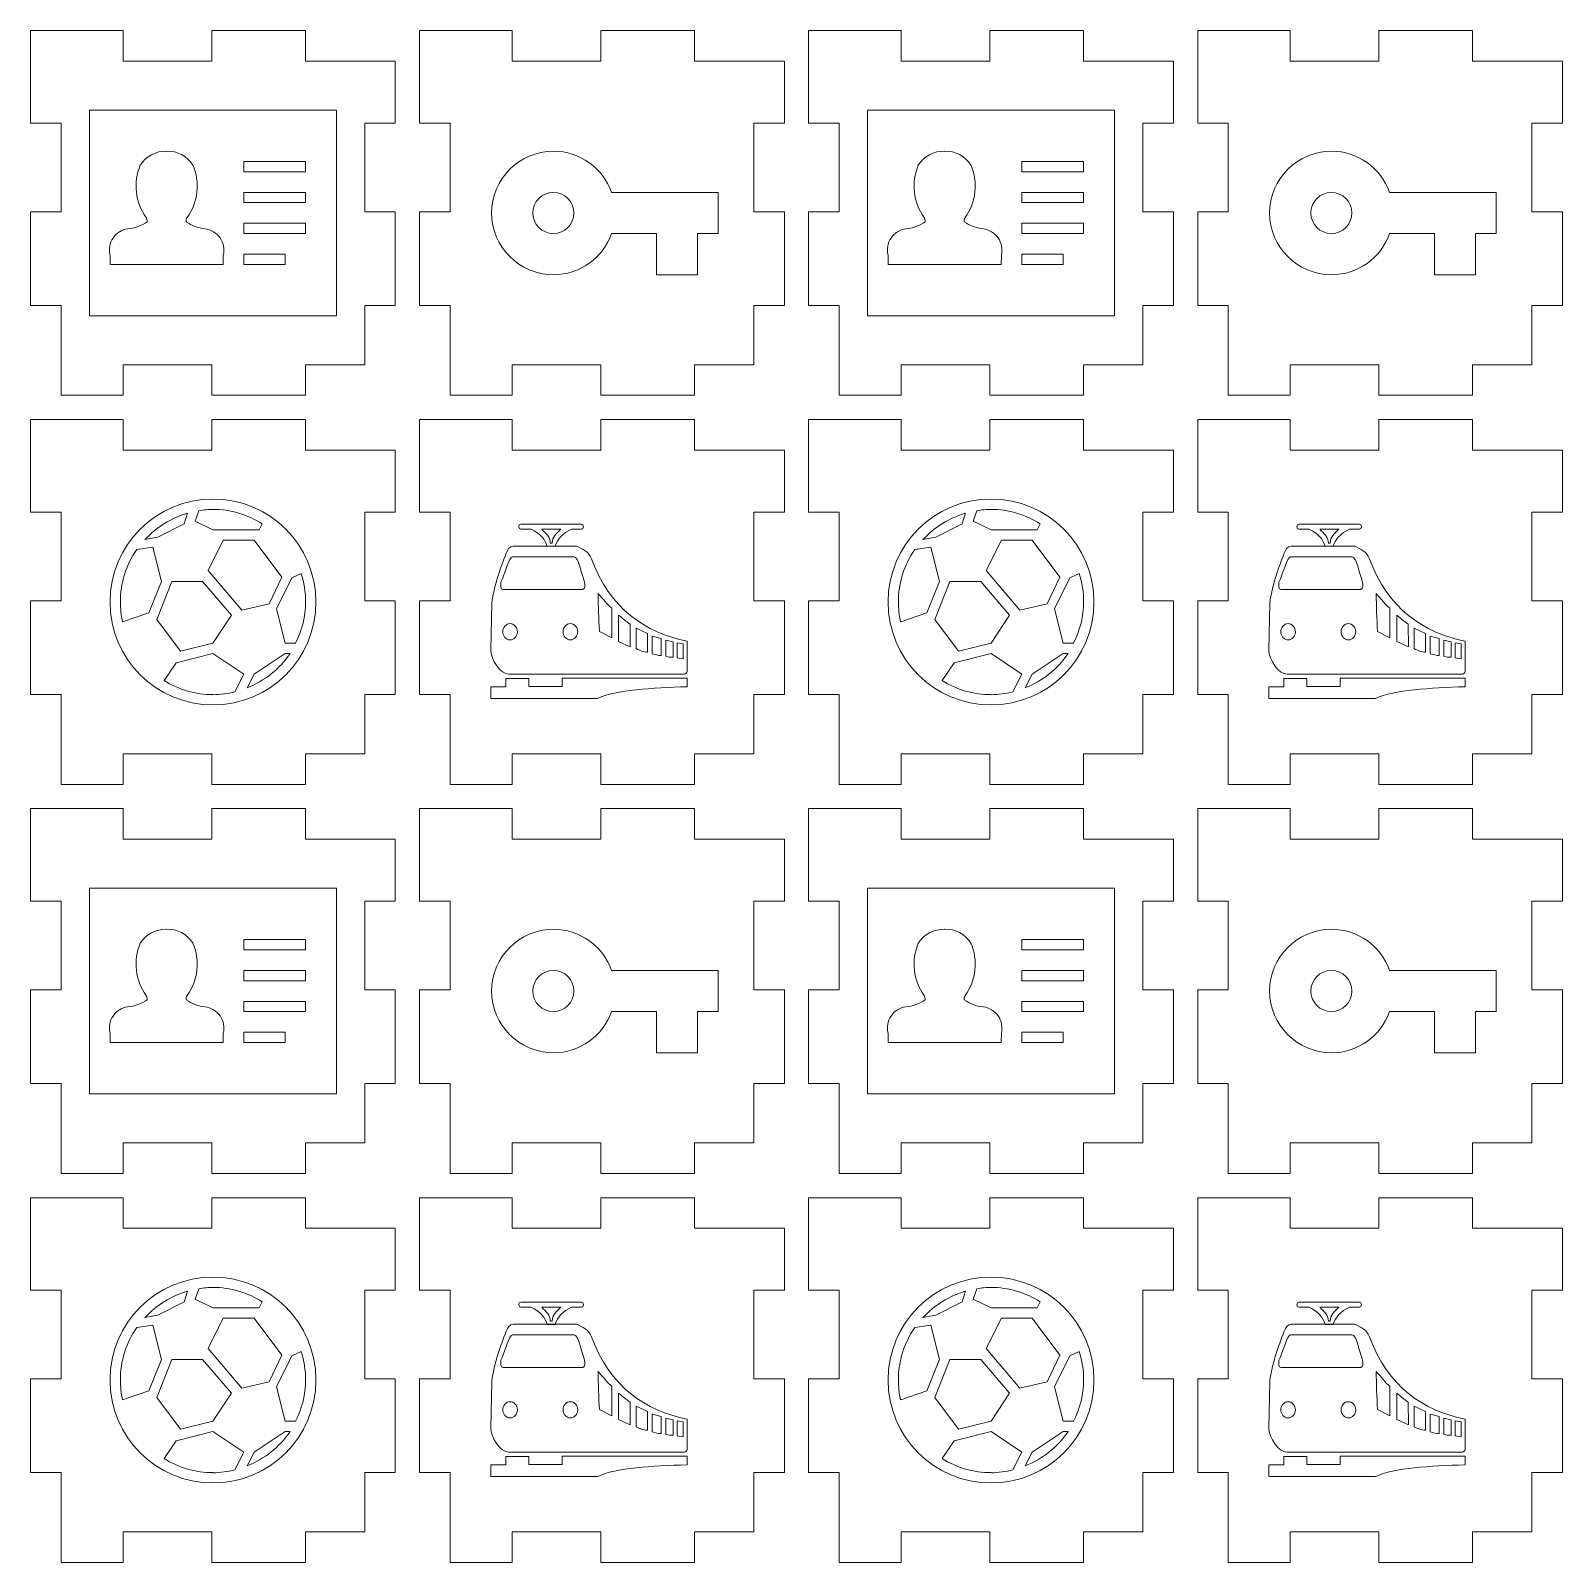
# Model space of a CAD drawing. Header units: millimetres. Extents: x 0 to 126, y 0 to 254.
# Drawn here: x 0 to 126, y 128 to 254 of the extents above; entities that cross this region are included whole.
import ezdxf

# ---------------------------------------------------------------- set-up
doc = ezdxf.new("R2010")
doc.units = ezdxf.units.MM
doc.layers.get('0').update_dxf_attribs({"lineweight": 25, "true_color": 0xffffff})
doc.layers.add('layer 1', color=3, linetype='Continuous', lineweight=9, true_color=0x00ff00)

msp = doc.modelspace()

# ---------------------------------------------------------------- linework, layer by layer
at = {"lineweight": 13}
for p, q in [((7.6, 254), (0, 254)), ((0, 246.4), (0, 254)), ((7.6, 254), (7.6, 251.5)), ((22.6, 254), (14.9, 254)), ((14.9, 254), (14.9, 251.5)), ((22.6, 254), (22.6, 251.5)), ((39.6, 254), (32, 254)), ((32, 246.4), (32, 254)), ((39.6, 254), (39.6, 251.5)), ((54.6, 254), (46.9, 254)), ((46.9, 254), (46.9, 251.5)), ((54.6, 254), (54.6, 251.5)), ((71.6, 254), (64, 254)), ((64, 246.4), (64, 254)), ((71.6, 254), (71.6, 251.5)), ((86.6, 254), (78.9, 254)), ((78.9, 254), (78.9, 251.5)), ((86.6, 254), (86.6, 251.5)), ((103.6, 254), (96, 254)), ((96, 246.4), (96, 254)), ((103.6, 254), (103.6, 251.5)), ((118.6, 254), (110.9, 254)), ((110.9, 254), (110.9, 251.5)), ((118.6, 254), (118.6, 251.5)), ((14.9, 251.5), (7.6, 251.5)), ((30, 251.5), (22.6, 251.5)), ((30, 246.4), (30, 251.5)), ((46.9, 251.5), (39.6, 251.5)), ((62, 251.5), (54.6, 251.5)), ((62, 246.4), (62, 251.5)), ((78.9, 251.5), (71.6, 251.5)), ((94, 251.5), (86.6, 251.5)), ((94, 246.4), (94, 251.5)), ((110.9, 251.5), (103.6, 251.5)), ((126, 251.5), (118.6, 251.5)), ((126, 246.4), (126, 251.5)), ((0, 246.4), (2.5, 246.4)), ((2.5, 239.1), (2.5, 246.4)), ((27.5, 239.1), (27.5, 246.4)), ((27.5, 246.4), (30, 246.4)), ((32, 246.4), (34.5, 246.4)), ((34.5, 239.1), (34.5, 246.4)), ((59.5, 239.1), (59.5, 246.4)), ((59.5, 246.4), (62, 246.4)), ((64, 246.4), (66.5, 246.4)), ((66.5, 239.1), (66.5, 246.4)), ((91.5, 239.1), (91.5, 246.4)), ((91.5, 246.4), (94, 246.4)), ((96, 246.4), (98.5, 246.4)), ((98.5, 239.1), (98.5, 246.4)), ((123.5, 239.1), (123.5, 246.4)), ((123.5, 246.4), (126, 246.4)), ((0, 231.4), (0, 239.1)), ((0, 239.1), (2.5, 239.1)), ((27.5, 239.1), (30, 239.1)), ((30, 231.4), (30, 239.1)), ((32, 231.4), (32, 239.1)), ((32, 239.1), (34.5, 239.1)), ((59.5, 239.1), (62, 239.1)), ((62, 231.4), (62, 239.1)), ((64, 231.4), (64, 239.1)), ((64, 239.1), (66.5, 239.1)), ((91.5, 239.1), (94, 239.1)), ((94, 231.4), (94, 239.1)), ((96, 231.4), (96, 239.1)), ((96, 239.1), (98.5, 239.1)), ((123.5, 239.1), (126, 239.1)), ((126, 231.4), (126, 239.1)), ((0, 231.4), (2.5, 231.4)), ((2.5, 224), (2.5, 231.4)), ((27.5, 226.5), (27.5, 231.4)), ((27.5, 231.4), (30, 231.4)), ((32, 231.4), (34.5, 231.4)), ((34.5, 224), (34.5, 231.4)), ((59.5, 226.5), (59.5, 231.4)), ((59.5, 231.4), (62, 231.4)), ((64, 231.4), (66.5, 231.4)), ((66.5, 224), (66.5, 231.4)), ((91.5, 226.5), (91.5, 231.4)), ((91.5, 231.4), (94, 231.4)), ((96, 231.4), (98.5, 231.4)), ((98.5, 224), (98.5, 231.4)), ((123.5, 226.5), (123.5, 231.4)), ((123.5, 231.4), (126, 231.4)), ((14.9, 226.5), (7.6, 226.5)), ((7.6, 226.5), (7.6, 224)), ((14.9, 226.5), (14.9, 224)), ((27.5, 226.5), (22.6, 226.5)), ((22.6, 226.5), (22.6, 224)), ((46.9, 226.5), (39.6, 226.5)), ((39.6, 226.5), (39.6, 224)), ((46.9, 226.5), (46.9, 224)), ((59.5, 226.5), (54.6, 226.5)), ((54.6, 226.5), (54.6, 224)), ((78.9, 226.5), (71.6, 226.5)), ((71.6, 226.5), (71.6, 224)), ((78.9, 226.5), (78.9, 224)), ((91.5, 226.5), (86.6, 226.5)), ((86.6, 226.5), (86.6, 224)), ((110.9, 226.5), (103.6, 226.5)), ((103.6, 226.5), (103.6, 224)), ((110.9, 226.5), (110.9, 224)), ((123.5, 226.5), (118.6, 226.5)), ((118.6, 226.5), (118.6, 224)), ((7.6, 224), (2.5, 224)), ((22.6, 224), (14.9, 224)), ((39.6, 224), (34.5, 224)), ((54.6, 224), (46.9, 224)), ((71.6, 224), (66.5, 224)), ((86.6, 224), (78.9, 224)), ((103.6, 224), (98.5, 224)), ((118.6, 224), (110.9, 224)), ((7.6, 222), (0, 222)), ((0, 214.4), (0, 222)), ((7.6, 222), (7.6, 219.5)), ((22.6, 222), (14.9, 222)), ((14.9, 222), (14.9, 219.5)), ((22.6, 222), (22.6, 219.5)), ((39.6, 222), (32, 222)), ((32, 214.4), (32, 222)), ((39.6, 222), (39.6, 219.5)), ((54.6, 222), (46.9, 222)), ((46.9, 222), (46.9, 219.5)), ((54.6, 222), (54.6, 219.5)), ((71.6, 222), (64, 222)), ((64, 214.4), (64, 222)), ((71.6, 222), (71.6, 219.5)), ((86.6, 222), (78.9, 222)), ((78.9, 222), (78.9, 219.5)), ((86.6, 222), (86.6, 219.5)), ((103.6, 222), (96, 222)), ((96, 214.4), (96, 222)), ((103.6, 222), (103.6, 219.5)), ((118.6, 222), (110.9, 222)), ((110.9, 222), (110.9, 219.5)), ((118.6, 222), (118.6, 219.5)), ((14.9, 219.5), (7.6, 219.5)), ((30, 219.5), (22.6, 219.5)), ((30, 214.4), (30, 219.5)), ((46.9, 219.5), (39.6, 219.5)), ((62, 219.5), (54.6, 219.5)), ((62, 214.4), (62, 219.5)), ((78.9, 219.5), (71.6, 219.5)), ((94, 219.5), (86.6, 219.5)), ((94, 214.4), (94, 219.5)), ((110.9, 219.5), (103.6, 219.5)), ((126, 219.5), (118.6, 219.5)), ((126, 214.4), (126, 219.5)), ((0, 214.4), (2.5, 214.4)), ((2.5, 207.1), (2.5, 214.4)), ((27.5, 207.1), (27.5, 214.4)), ((27.5, 214.4), (30, 214.4)), ((32, 214.4), (34.5, 214.4)), ((34.5, 207.1), (34.5, 214.4)), ((59.5, 207.1), (59.5, 214.4)), ((59.5, 214.4), (62, 214.4)), ((64, 214.4), (66.5, 214.4)), ((66.5, 207.1), (66.5, 214.4)), ((91.5, 207.1), (91.5, 214.4)), ((91.5, 214.4), (94, 214.4)), ((96, 214.4), (98.5, 214.4)), ((98.5, 207.1), (98.5, 214.4)), ((123.5, 207.1), (123.5, 214.4)), ((123.5, 214.4), (126, 214.4)), ((0, 199.4), (0, 207.1)), ((0, 207.1), (2.5, 207.1)), ((27.5, 207.1), (30, 207.1)), ((30, 199.4), (30, 207.1)), ((32, 199.4), (32, 207.1)), ((32, 207.1), (34.5, 207.1)), ((59.5, 207.1), (62, 207.1)), ((62, 199.4), (62, 207.1)), ((64, 199.4), (64, 207.1)), ((64, 207.1), (66.5, 207.1)), ((91.5, 207.1), (94, 207.1)), ((94, 199.4), (94, 207.1)), ((96, 199.4), (96, 207.1)), ((96, 207.1), (98.5, 207.1)), ((123.5, 207.1), (126, 207.1)), ((126, 199.4), (126, 207.1)), ((0, 199.4), (2.5, 199.4)), ((2.5, 192), (2.5, 199.4)), ((27.5, 194.5), (27.5, 199.4)), ((27.5, 199.4), (30, 199.4)), ((32, 199.4), (34.5, 199.4)), ((34.5, 192), (34.5, 199.4)), ((59.5, 194.5), (59.5, 199.4)), ((59.5, 199.4), (62, 199.4)), ((64, 199.4), (66.5, 199.4)), ((66.5, 192), (66.5, 199.4)), ((91.5, 194.5), (91.5, 199.4)), ((91.5, 199.4), (94, 199.4)), ((96, 199.4), (98.5, 199.4)), ((98.5, 192), (98.5, 199.4)), ((123.5, 194.5), (123.5, 199.4)), ((123.5, 199.4), (126, 199.4)), ((14.9, 194.5), (7.6, 194.5)), ((7.6, 194.5), (7.6, 192)), ((14.9, 194.5), (14.9, 192)), ((27.5, 194.5), (22.6, 194.5)), ((22.6, 194.5), (22.6, 192)), ((46.9, 194.5), (39.6, 194.5)), ((39.6, 194.5), (39.6, 192)), ((46.9, 194.5), (46.9, 192)), ((59.5, 194.5), (54.6, 194.5)), ((54.6, 194.5), (54.6, 192)), ((78.9, 194.5), (71.6, 194.5)), ((71.6, 194.5), (71.6, 192)), ((78.9, 194.5), (78.9, 192)), ((91.5, 194.5), (86.6, 194.5)), ((86.6, 194.5), (86.6, 192)), ((110.9, 194.5), (103.6, 194.5)), ((103.6, 194.5), (103.6, 192)), ((110.9, 194.5), (110.9, 192)), ((123.5, 194.5), (118.6, 194.5)), ((118.6, 194.5), (118.6, 192)), ((7.6, 192), (2.5, 192)), ((22.6, 192), (14.9, 192)), ((39.6, 192), (34.5, 192)), ((54.6, 192), (46.9, 192)), ((71.6, 192), (66.5, 192)), ((86.6, 192), (78.9, 192)), ((103.6, 192), (98.5, 192)), ((118.6, 192), (110.9, 192)), ((7.6, 190), (0, 190)), ((0, 182.4), (0, 190)), ((7.6, 190), (7.6, 187.5)), ((22.6, 190), (14.9, 190)), ((14.9, 190), (14.9, 187.5)), ((22.6, 190), (22.6, 187.5)), ((39.6, 190), (32, 190)), ((32, 182.4), (32, 190)), ((39.6, 190), (39.6, 187.5)), ((54.6, 190), (46.9, 190)), ((46.9, 190), (46.9, 187.5)), ((54.6, 190), (54.6, 187.5)), ((71.6, 190), (64, 190)), ((64, 182.4), (64, 190)), ((71.6, 190), (71.6, 187.5)), ((86.6, 190), (78.9, 190)), ((78.9, 190), (78.9, 187.5)), ((86.6, 190), (86.6, 187.5)), ((103.6, 190), (96, 190)), ((96, 182.4), (96, 190)), ((103.6, 190), (103.6, 187.5)), ((118.6, 190), (110.9, 190)), ((110.9, 190), (110.9, 187.5)), ((118.6, 190), (118.6, 187.5)), ((14.9, 187.5), (7.6, 187.5)), ((30, 187.5), (22.6, 187.5)), ((30, 182.4), (30, 187.5)), ((46.9, 187.5), (39.6, 187.5)), ((62, 187.5), (54.6, 187.5)), ((62, 182.4), (62, 187.5)), ((78.9, 187.5), (71.6, 187.5)), ((94, 187.5), (86.6, 187.5)), ((94, 182.4), (94, 187.5)), ((110.9, 187.5), (103.6, 187.5)), ((126, 187.5), (118.6, 187.5)), ((126, 182.4), (126, 187.5)), ((0, 182.4), (2.5, 182.4)), ((2.5, 175.1), (2.5, 182.4)), ((27.5, 175.1), (27.5, 182.4)), ((27.5, 182.4), (30, 182.4)), ((32, 182.4), (34.5, 182.4)), ((34.5, 175.1), (34.5, 182.4)), ((59.5, 175.1), (59.5, 182.4)), ((59.5, 182.4), (62, 182.4)), ((64, 182.4), (66.5, 182.4)), ((66.5, 175.1), (66.5, 182.4)), ((91.5, 175.1), (91.5, 182.4)), ((91.5, 182.4), (94, 182.4)), ((96, 182.4), (98.5, 182.4)), ((98.5, 175.1), (98.5, 182.4)), ((123.5, 175.1), (123.5, 182.4)), ((123.5, 182.4), (126, 182.4)), ((0, 167.4), (0, 175.1)), ((0, 175.1), (2.5, 175.1)), ((27.5, 175.1), (30, 175.1)), ((30, 167.4), (30, 175.1)), ((32, 167.4), (32, 175.1)), ((32, 175.1), (34.5, 175.1)), ((59.5, 175.1), (62, 175.1)), ((62, 167.4), (62, 175.1)), ((64, 167.4), (64, 175.1)), ((64, 175.1), (66.5, 175.1)), ((91.5, 175.1), (94, 175.1)), ((94, 167.4), (94, 175.1)), ((96, 167.4), (96, 175.1)), ((96, 175.1), (98.5, 175.1)), ((123.5, 175.1), (126, 175.1)), ((126, 167.4), (126, 175.1)), ((0, 167.4), (2.5, 167.4)), ((2.5, 160), (2.5, 167.4)), ((27.5, 162.5), (27.5, 167.4)), ((27.5, 167.4), (30, 167.4)), ((32, 167.4), (34.5, 167.4)), ((34.5, 160), (34.5, 167.4)), ((59.5, 162.5), (59.5, 167.4)), ((59.5, 167.4), (62, 167.4)), ((64, 167.4), (66.5, 167.4)), ((66.5, 160), (66.5, 167.4)), ((91.5, 162.5), (91.5, 167.4)), ((91.5, 167.4), (94, 167.4)), ((96, 167.4), (98.5, 167.4)), ((98.5, 160), (98.5, 167.4)), ((123.5, 162.5), (123.5, 167.4)), ((123.5, 167.4), (126, 167.4)), ((14.9, 162.5), (7.6, 162.5)), ((7.6, 162.5), (7.6, 160)), ((14.9, 162.5), (14.9, 160)), ((27.5, 162.5), (22.6, 162.5)), ((22.6, 162.5), (22.6, 160)), ((46.9, 162.5), (39.6, 162.5)), ((39.6, 162.5), (39.6, 160)), ((46.9, 162.5), (46.9, 160)), ((59.5, 162.5), (54.6, 162.5)), ((54.6, 162.5), (54.6, 160)), ((78.9, 162.5), (71.6, 162.5)), ((71.6, 162.5), (71.6, 160)), ((78.9, 162.5), (78.9, 160)), ((91.5, 162.5), (86.6, 162.5)), ((86.6, 162.5), (86.6, 160)), ((110.9, 162.5), (103.6, 162.5)), ((103.6, 162.5), (103.6, 160)), ((110.9, 162.5), (110.9, 160)), ((123.5, 162.5), (118.6, 162.5)), ((118.6, 162.5), (118.6, 160)), ((7.6, 160), (2.5, 160)), ((22.6, 160), (14.9, 160)), ((39.6, 160), (34.5, 160)), ((54.6, 160), (46.9, 160)), ((71.6, 160), (66.5, 160)), ((86.6, 160), (78.9, 160)), ((103.6, 160), (98.5, 160)), ((118.6, 160), (110.9, 160)), ((7.6, 158), (0, 158)), ((0, 150.4), (0, 158)), ((7.6, 158), (7.6, 155.5)), ((22.6, 158), (14.9, 158)), ((14.9, 158), (14.9, 155.5)), ((22.6, 158), (22.6, 155.5)), ((39.6, 158), (32, 158)), ((32, 150.4), (32, 158)), ((39.6, 158), (39.6, 155.5)), ((54.6, 158), (46.9, 158)), ((46.9, 158), (46.9, 155.5)), ((54.6, 158), (54.6, 155.5)), ((71.6, 158), (64, 158)), ((64, 150.4), (64, 158)), ((71.6, 158), (71.6, 155.5)), ((86.6, 158), (78.9, 158)), ((78.9, 158), (78.9, 155.5)), ((86.6, 158), (86.6, 155.5)), ((103.6, 158), (96, 158)), ((96, 150.4), (96, 158)), ((103.6, 158), (103.6, 155.5)), ((118.6, 158), (110.9, 158)), ((110.9, 158), (110.9, 155.5)), ((118.6, 158), (118.6, 155.5)), ((14.9, 155.5), (7.6, 155.5)), ((30, 155.5), (22.6, 155.5)), ((30, 150.4), (30, 155.5)), ((46.9, 155.5), (39.6, 155.5)), ((62, 155.5), (54.6, 155.5)), ((62, 150.4), (62, 155.5)), ((78.9, 155.5), (71.6, 155.5)), ((94, 155.5), (86.6, 155.5)), ((94, 150.4), (94, 155.5)), ((110.9, 155.5), (103.6, 155.5)), ((126, 155.5), (118.6, 155.5)), ((126, 150.4), (126, 155.5)), ((0, 150.4), (2.5, 150.4)), ((2.5, 143.1), (2.5, 150.4)), ((27.5, 143.1), (27.5, 150.4)), ((27.5, 150.4), (30, 150.4)), ((32, 150.4), (34.5, 150.4)), ((34.5, 143.1), (34.5, 150.4)), ((59.5, 143.1), (59.5, 150.4)), ((59.5, 150.4), (62, 150.4)), ((64, 150.4), (66.5, 150.4)), ((66.5, 143.1), (66.5, 150.4)), ((91.5, 143.1), (91.5, 150.4)), ((91.5, 150.4), (94, 150.4)), ((96, 150.4), (98.5, 150.4)), ((98.5, 143.1), (98.5, 150.4)), ((123.5, 143.1), (123.5, 150.4)), ((123.5, 150.4), (126, 150.4)), ((0, 135.4), (0, 143.1)), ((0, 143.1), (2.5, 143.1)), ((27.5, 143.1), (30, 143.1)), ((30, 135.4), (30, 143.1)), ((32, 135.4), (32, 143.1)), ((32, 143.1), (34.5, 143.1)), ((59.5, 143.1), (62, 143.1)), ((62, 135.4), (62, 143.1)), ((64, 135.4), (64, 143.1)), ((64, 143.1), (66.5, 143.1)), ((91.5, 143.1), (94, 143.1)), ((94, 135.4), (94, 143.1)), ((96, 135.4), (96, 143.1)), ((96, 143.1), (98.5, 143.1)), ((123.5, 143.1), (126, 143.1)), ((126, 135.4), (126, 143.1)), ((0, 135.4), (2.5, 135.4)), ((2.5, 128), (2.5, 135.4)), ((27.5, 130.5), (27.5, 135.4)), ((27.5, 135.4), (30, 135.4)), ((32, 135.4), (34.5, 135.4)), ((34.5, 128), (34.5, 135.4)), ((59.5, 130.5), (59.5, 135.4)), ((59.5, 135.4), (62, 135.4)), ((64, 135.4), (66.5, 135.4)), ((66.5, 128), (66.5, 135.4)), ((91.5, 130.5), (91.5, 135.4)), ((91.5, 135.4), (94, 135.4)), ((96, 135.4), (98.5, 135.4)), ((98.5, 128), (98.5, 135.4)), ((123.5, 130.5), (123.5, 135.4)), ((123.5, 135.4), (126, 135.4)), ((14.9, 130.5), (7.6, 130.5)), ((7.6, 130.5), (7.6, 128)), ((14.9, 130.5), (14.9, 128)), ((27.5, 130.5), (22.6, 130.5)), ((22.6, 130.5), (22.6, 128)), ((46.9, 130.5), (39.6, 130.5)), ((39.6, 130.5), (39.6, 128)), ((46.9, 130.5), (46.9, 128)), ((59.5, 130.5), (54.6, 130.5)), ((54.6, 130.5), (54.6, 128)), ((78.9, 130.5), (71.6, 130.5)), ((71.6, 130.5), (71.6, 128)), ((78.9, 130.5), (78.9, 128)), ((91.5, 130.5), (86.6, 130.5)), ((86.6, 130.5), (86.6, 128)), ((110.9, 130.5), (103.6, 130.5)), ((103.6, 130.5), (103.6, 128)), ((110.9, 130.5), (110.9, 128)), ((123.5, 130.5), (118.6, 130.5)), ((118.6, 130.5), (118.6, 128)), ((7.6, 128), (2.5, 128)), ((22.6, 128), (14.9, 128)), ((39.6, 128), (34.5, 128)), ((54.6, 128), (46.9, 128)), ((71.6, 128), (66.5, 128)), ((86.6, 128), (78.9, 128)), ((103.6, 128), (98.5, 128)), ((118.6, 128), (110.9, 128))]:
    msp.add_line(p, q, dxfattribs=at)
at = {"layer": 'layer 1', "lineweight": 9}
for p, q in [((4.84, 230.53), (4.84, 247.47)), ((4.84, 247.47), (25.16, 247.47)), ((25.16, 247.47), (25.16, 230.53)), ((68.84, 230.53), (68.84, 247.47)), ((68.84, 247.47), (89.16, 247.47)), ((89.16, 247.47), (89.16, 230.53)), ((17.54, 242.39), (17.54, 243.23)), ((17.54, 243.23), (22.62, 243.23)), ((22.62, 243.23), (22.62, 242.39)), ((81.54, 242.39), (81.54, 243.23)), ((81.54, 243.23), (86.62, 243.23)), ((86.62, 243.23), (86.62, 242.39)), ((22.62, 242.39), (17.54, 242.39)), ((86.62, 242.39), (81.54, 242.39)), ((17.54, 239.85), (17.54, 240.69)), ((17.54, 240.69), (22.62, 240.69)), ((22.62, 240.69), (22.62, 239.85)), ((56.55, 240.69), (47.78, 240.69)), ((56.55, 237.31), (56.55, 240.69)), ((81.54, 239.85), (81.54, 240.69)), ((81.54, 240.69), (86.62, 240.69)), ((86.62, 240.69), (86.62, 239.85)), ((120.55, 240.69), (111.78, 240.69)), ((120.55, 237.31), (120.55, 240.69)), ((22.62, 239.85), (17.54, 239.85)), ((86.62, 239.85), (81.54, 239.85)), ((17.54, 237.31), (17.54, 238.15)), ((17.54, 238.15), (22.62, 238.15)), ((22.62, 238.15), (22.62, 237.31)), ((81.54, 237.31), (81.54, 238.15)), ((81.54, 238.15), (86.62, 238.15)), ((86.62, 238.15), (86.62, 237.31)), ((22.62, 237.31), (17.54, 237.31)), ((47.78, 237.31), (51.47, 237.31)), ((51.47, 237.31), (51.47, 233.92)), ((54.85, 233.92), (54.85, 237.31)), ((54.85, 237.31), (56.55, 237.31)), ((86.62, 237.31), (81.54, 237.31)), ((111.78, 237.31), (115.47, 237.31)), ((115.47, 237.31), (115.47, 233.92)), ((118.85, 233.92), (118.85, 237.31)), ((118.85, 237.31), (120.55, 237.31)), ((6.53, 234.77), (6.53, 235.54)), ((15.84, 234.77), (6.53, 234.77)), ((15.85, 235.53), (15.84, 234.77)), ((15.84, 234.77), (15.84, 234.77)), ((17.54, 234.77), (17.54, 235.61)), ((17.54, 235.61), (20.93, 235.61)), ((20.93, 234.77), (17.54, 234.77)), ((20.93, 235.61), (20.93, 234.77)), ((70.53, 234.77), (70.53, 235.54)), ((79.84, 234.77), (70.53, 234.77)), ((79.85, 235.53), (79.84, 234.77)), ((79.84, 234.77), (79.84, 234.77)), ((81.54, 234.77), (81.54, 235.61)), ((81.54, 235.61), (84.93, 235.61)), ((84.93, 234.77), (81.54, 234.77)), ((84.93, 235.61), (84.93, 234.77)), ((51.47, 233.92), (54.85, 233.92)), ((115.47, 233.92), (118.85, 233.92)), ((25.16, 230.53), (4.84, 230.53)), ((89.16, 230.53), (68.84, 230.53)), ((12.91, 214.3), (12.62, 213.43)), ((13.54, 213.64), (13.84, 214.51)), ((76.91, 214.3), (76.62, 213.43)), ((77.54, 213.64), (77.84, 214.51)), ((12.62, 213.43), (10.45, 212.34)), ((15, 212.93), (13.54, 213.64)), ((19.05, 213.43), (18.81, 212.93)), ((45.32, 213.41), (40.31, 213.41)), ((40.31, 212.98), (41.16, 212.98)), ((42.04, 212.98), (43.61, 212.98)), ((44.49, 212.98), (45.32, 212.98)), ((76.62, 213.43), (74.45, 212.34)), ((79, 212.93), (77.54, 213.64)), ((83.05, 213.43), (82.81, 212.93)), ((109.32, 213.41), (104.31, 213.41)), ((104.31, 212.98), (105.16, 212.98)), ((106.04, 212.98), (107.61, 212.98)), ((108.49, 212.98), (109.32, 212.98)), ((10.45, 212.34), (9.4, 212.13)), ((14.6, 209.59), (15.85, 212.08)), ((15.85, 212.93), (15, 212.93)), ((18.81, 212.93), (15.85, 212.93)), ((15.85, 212.08), (18.39, 212.08)), ((18.39, 212.08), (20.66, 209.04)), ((42.83, 211.85), (42.75, 211.85)), ((42.9, 211.85), (42.83, 211.85)), ((74.45, 212.34), (73.4, 212.13)), ((78.6, 209.59), (79.85, 212.08)), ((79.85, 212.93), (79, 212.93)), ((82.81, 212.93), (79.85, 212.93)), ((79.85, 212.08), (82.39, 212.08)), ((82.39, 212.08), (84.66, 209.04)), ((106.83, 211.85), (106.75, 211.85)), ((106.9, 211.85), (106.83, 211.85)), ((8.73, 211.31), (10.06, 211.52)), ((10.06, 211.52), (10.77, 208.69)), ((44.71, 210.72), (39.65, 210.72)), ((39.69, 211.59), (44.92, 211.59)), ((42.5, 211.58), (42.83, 211.58)), ((42.83, 211.58), (42.83, 211.58)), ((42.83, 211.58), (43.15, 211.58)), ((72.73, 211.31), (74.06, 211.52)), ((74.06, 211.52), (74.77, 208.69)), ((108.71, 210.72), (103.65, 210.72)), ((103.69, 211.59), (108.92, 211.59)), ((106.5, 211.58), (106.83, 211.58)), ((106.83, 211.58), (106.83, 211.58)), ((106.83, 211.58), (107.15, 211.58)), ((17.38, 206.34), (14.6, 209.59)), ((21.49, 208.98), (22.25, 209.35)), ((81.38, 206.34), (78.6, 209.59)), ((85.49, 208.98), (86.25, 209.35)), ((10.77, 208.69), (9.73, 206.1)), ((10.37, 205.57), (11.61, 208.69)), ((11.61, 208.69), (14.15, 208.69)), ((14.15, 208.69), (16.53, 205.92)), ((20.66, 209.04), (19.61, 206.86)), ((20.22, 206.44), (21.49, 208.98)), ((38.84, 208.04), (45.42, 208.04)), ((74.77, 208.69), (73.73, 206.1)), ((74.37, 205.57), (75.61, 208.69)), ((75.61, 208.69), (78.15, 208.69)), ((78.15, 208.69), (80.53, 205.92)), ((84.66, 209.04), (83.61, 206.86)), ((84.22, 206.44), (85.49, 208.98)), ((102.84, 208.04), (109.42, 208.04)), ((19.61, 206.86), (17.38, 206.34)), ((37.85, 203.03), (37.93, 206.9)), ((83.61, 206.86), (81.38, 206.34)), ((101.85, 203.03), (101.93, 206.9)), ((9.73, 206.1), (7.57, 205.36)), ((12.32, 202.95), (10.37, 205.57)), ((16.53, 205.92), (15, 203.61)), ((20.93, 203.61), (20.22, 206.44)), ((47.8, 206.49), (47.8, 204.06)), ((48.37, 203.74), (48.37, 205.93)), ((73.73, 206.1), (71.57, 205.36)), ((76.32, 202.95), (74.37, 205.57)), ((80.53, 205.92), (79, 203.61)), ((84.93, 203.61), (84.22, 206.44)), ((111.8, 206.49), (111.8, 204.06)), ((112.37, 203.74), (112.37, 205.93)), ((47.8, 204.06), (46.8, 204.57)), ((49.32, 205.17), (49.33, 203.3)), ((49.81, 204.84), (49.81, 203.16)), ((50.74, 204.41), (49.81, 204.84)), ((50.74, 202.87), (50.74, 204.41)), ((51.13, 204.2), (51.13, 202.75)), ((51.87, 203.99), (51.13, 204.2)), ((111.8, 204.06), (110.8, 204.57)), ((113.32, 205.17), (113.33, 203.3)), ((113.81, 204.84), (113.81, 203.16)), ((114.74, 204.41), (113.81, 204.84)), ((114.74, 202.87), (114.74, 204.41)), ((115.13, 204.2), (115.13, 202.75)), ((115.87, 203.99), (115.13, 204.2)), ((15, 203.61), (12.32, 202.95)), ((21.8, 203.61), (20.93, 203.61)), ((49.33, 203.3), (48.37, 203.74)), ((51.87, 202.6), (51.87, 203.99)), ((52.26, 203.85), (52.26, 202.54)), ((52.86, 203.72), (52.26, 203.85)), ((52.86, 202.46), (52.86, 203.72)), ((53.19, 203.65), (53.19, 202.41)), ((53.68, 203.57), (53.19, 203.65)), ((53.68, 202.32), (53.68, 203.57)), ((54, 203.78), (54, 201.29)), ((79, 203.61), (76.32, 202.95)), ((85.8, 203.61), (84.93, 203.61)), ((113.33, 203.3), (112.37, 203.74)), ((115.87, 202.6), (115.87, 203.99)), ((116.26, 203.85), (116.26, 202.54)), ((116.86, 203.72), (116.26, 203.85)), ((116.86, 202.46), (116.86, 203.72)), ((117.19, 203.65), (117.19, 202.41)), ((117.68, 203.57), (117.19, 203.65)), ((117.68, 202.32), (117.68, 203.57)), ((118, 203.78), (118, 201.29)), ((10.98, 200.54), (11.96, 202)), ((11.96, 202), (15, 202.77)), ((15, 202.77), (17.54, 201.07)), ((18.39, 201.07), (20.93, 202.77)), ((20.93, 202.77), (21.35, 202.77)), ((53.19, 202.41), (53.68, 202.32)), ((74.98, 200.54), (75.96, 202)), ((75.96, 202), (79, 202.77)), ((79, 202.77), (81.54, 201.07)), ((82.39, 201.07), (84.93, 202.77)), ((84.93, 202.77), (85.35, 202.77)), ((117.19, 202.41), (117.68, 202.32)), ((17.54, 201.07), (16.8, 199.62)), ((17.8, 199.94), (18.39, 201.07)), ((39.1, 200.03), (39.1, 200.72)), ((39.1, 200.72), (40.98, 200.72)), ((53.79, 201.07), (39.35, 201.07)), ((40.98, 200.72), (40.98, 200.04)), ((43.73, 200.04), (43.73, 200.73)), ((43.73, 200.73), (54.01, 200.73)), ((54.01, 200.73), (54.01, 200.03)), ((81.54, 201.07), (80.8, 199.62)), ((81.8, 199.94), (82.39, 201.07)), ((103.1, 200.03), (103.1, 200.72)), ((103.1, 200.72), (104.98, 200.72)), ((117.79, 201.07), (103.35, 201.07)), ((104.98, 200.72), (104.98, 200.04)), ((107.73, 200.04), (107.73, 200.73)), ((107.73, 200.73), (118.01, 200.73)), ((118.01, 200.73), (118.01, 200.03)), ((37.85, 200.03), (39.1, 200.03)), ((37.85, 199.05), (37.85, 200.03)), ((40.98, 200.04), (43.73, 200.04)), ((101.85, 200.03), (103.1, 200.03)), ((101.85, 199.05), (101.85, 200.03)), ((104.98, 200.04), (107.73, 200.04)), ((46.63, 199.05), (37.85, 199.05)), ((110.63, 199.05), (101.85, 199.05)), ((4.84, 166.53), (4.84, 183.47)), ((4.84, 183.47), (25.16, 183.47)), ((25.16, 183.47), (25.16, 166.53)), ((68.84, 166.53), (68.84, 183.47)), ((68.84, 183.47), (89.16, 183.47)), ((89.16, 183.47), (89.16, 166.53)), ((17.54, 178.39), (17.54, 179.23)), ((17.54, 179.23), (22.62, 179.23)), ((22.62, 179.23), (22.62, 178.39)), ((81.54, 178.39), (81.54, 179.23)), ((81.54, 179.23), (86.62, 179.23)), ((86.62, 179.23), (86.62, 178.39)), ((22.62, 178.39), (17.54, 178.39)), ((86.62, 178.39), (81.54, 178.39)), ((17.54, 175.85), (17.54, 176.69)), ((17.54, 176.69), (22.62, 176.69)), ((22.62, 176.69), (22.62, 175.85)), ((56.55, 176.69), (47.78, 176.69)), ((56.55, 173.31), (56.55, 176.69)), ((81.54, 175.85), (81.54, 176.69)), ((81.54, 176.69), (86.62, 176.69)), ((86.62, 176.69), (86.62, 175.85)), ((120.55, 176.69), (111.78, 176.69)), ((120.55, 173.31), (120.55, 176.69)), ((22.62, 175.85), (17.54, 175.85)), ((86.62, 175.85), (81.54, 175.85)), ((17.54, 173.31), (17.54, 174.15)), ((17.54, 174.15), (22.62, 174.15)), ((22.62, 174.15), (22.62, 173.31)), ((81.54, 173.31), (81.54, 174.15)), ((81.54, 174.15), (86.62, 174.15)), ((86.62, 174.15), (86.62, 173.31)), ((22.62, 173.31), (17.54, 173.31)), ((47.78, 173.31), (51.47, 173.31)), ((51.47, 173.31), (51.47, 169.92)), ((54.85, 169.92), (54.85, 173.31)), ((54.85, 173.31), (56.55, 173.31)), ((86.62, 173.31), (81.54, 173.31)), ((111.78, 173.31), (115.47, 173.31)), ((115.47, 173.31), (115.47, 169.92)), ((118.85, 169.92), (118.85, 173.31)), ((118.85, 173.31), (120.55, 173.31)), ((6.53, 170.77), (6.53, 171.54)), ((15.85, 171.53), (15.84, 170.77)), ((17.54, 170.77), (17.54, 171.61)), ((17.54, 171.61), (20.93, 171.61)), ((20.93, 171.61), (20.93, 170.77)), ((70.53, 170.77), (70.53, 171.54)), ((79.85, 171.53), (79.84, 170.77)), ((81.54, 170.77), (81.54, 171.61)), ((81.54, 171.61), (84.93, 171.61)), ((84.93, 171.61), (84.93, 170.77)), ((15.84, 170.77), (6.53, 170.77)), ((15.84, 170.77), (15.84, 170.77)), ((20.93, 170.77), (17.54, 170.77)), ((79.84, 170.77), (70.53, 170.77)), ((79.84, 170.77), (79.84, 170.77)), ((84.93, 170.77), (81.54, 170.77)), ((51.47, 169.92), (54.85, 169.92)), ((115.47, 169.92), (118.85, 169.92)), ((25.16, 166.53), (4.84, 166.53)), ((89.16, 166.53), (68.84, 166.53)), ((12.91, 150.3), (12.62, 149.43)), ((13.54, 149.64), (13.84, 150.51)), ((76.91, 150.3), (76.62, 149.43)), ((77.54, 149.64), (77.84, 150.51)), ((12.62, 149.43), (10.45, 148.34)), ((15, 148.93), (13.54, 149.64)), ((15.85, 148.93), (15, 148.93)), ((18.81, 148.93), (15.85, 148.93)), ((19.05, 149.43), (18.81, 148.93)), ((45.32, 149.41), (40.31, 149.41)), ((40.31, 148.98), (41.16, 148.98)), ((42.04, 148.98), (43.61, 148.98)), ((44.49, 148.98), (45.32, 148.98)), ((76.62, 149.43), (74.45, 148.34)), ((79, 148.93), (77.54, 149.64)), ((79.85, 148.93), (79, 148.93)), ((82.81, 148.93), (79.85, 148.93)), ((83.05, 149.43), (82.81, 148.93)), ((109.32, 149.41), (104.31, 149.41)), ((104.31, 148.98), (105.16, 148.98)), ((106.04, 148.98), (107.61, 148.98)), ((108.49, 148.98), (109.32, 148.98)), ((8.73, 147.31), (10.06, 147.52)), ((10.45, 148.34), (9.4, 148.13)), ((10.06, 147.52), (10.77, 144.69)), ((14.6, 145.59), (15.85, 148.08)), ((15.85, 148.08), (18.39, 148.08)), ((18.39, 148.08), (20.66, 145.04)), ((39.69, 147.59), (44.92, 147.59)), ((42.5, 147.58), (42.83, 147.58)), ((42.83, 147.85), (42.75, 147.85)), ((42.9, 147.85), (42.83, 147.85)), ((42.83, 147.58), (42.83, 147.58)), ((42.83, 147.58), (43.15, 147.58)), ((72.73, 147.31), (74.06, 147.52)), ((74.45, 148.34), (73.4, 148.13)), ((74.06, 147.52), (74.77, 144.69)), ((78.6, 145.59), (79.85, 148.08)), ((79.85, 148.08), (82.39, 148.08)), ((82.39, 148.08), (84.66, 145.04)), ((103.69, 147.59), (108.92, 147.59)), ((106.5, 147.58), (106.83, 147.58)), ((106.83, 147.85), (106.75, 147.85)), ((106.9, 147.85), (106.83, 147.85)), ((106.83, 147.58), (106.83, 147.58)), ((106.83, 147.58), (107.15, 147.58)), ((44.71, 146.72), (39.65, 146.72)), ((108.71, 146.72), (103.65, 146.72)), ((17.38, 142.34), (14.6, 145.59)), ((20.66, 145.04), (19.61, 142.86)), ((20.22, 142.44), (21.49, 144.98)), ((21.49, 144.98), (22.25, 145.35)), ((81.38, 142.34), (78.6, 145.59)), ((84.66, 145.04), (83.61, 142.86)), ((84.22, 142.44), (85.49, 144.98)), ((85.49, 144.98), (86.25, 145.35)), ((10.77, 144.69), (9.73, 142.1)), ((10.37, 141.57), (11.61, 144.69)), ((11.61, 144.69), (14.15, 144.69)), ((14.15, 144.69), (16.53, 141.92)), ((38.84, 144.04), (45.42, 144.04)), ((74.77, 144.69), (73.73, 142.1)), ((74.37, 141.57), (75.61, 144.69)), ((75.61, 144.69), (78.15, 144.69)), ((78.15, 144.69), (80.53, 141.92)), ((102.84, 144.04), (109.42, 144.04)), ((19.61, 142.86), (17.38, 142.34)), ((20.93, 139.61), (20.22, 142.44)), ((37.85, 139.03), (37.93, 142.9)), ((47.8, 142.49), (47.8, 140.06)), ((83.61, 142.86), (81.38, 142.34)), ((84.93, 139.61), (84.22, 142.44)), ((101.85, 139.03), (101.93, 142.9)), ((111.8, 142.49), (111.8, 140.06)), ((9.73, 142.1), (7.57, 141.36)), ((12.32, 138.95), (10.37, 141.57)), ((16.53, 141.92), (15, 139.61)), ((48.37, 139.74), (48.37, 141.93)), ((49.32, 141.17), (49.33, 139.3)), ((73.73, 142.1), (71.57, 141.36)), ((76.32, 138.95), (74.37, 141.57)), ((80.53, 141.92), (79, 139.61)), ((112.37, 139.74), (112.37, 141.93)), ((113.32, 141.17), (113.33, 139.3)), ((47.8, 140.06), (46.8, 140.57)), ((49.81, 140.84), (49.81, 139.16)), ((50.74, 140.41), (49.81, 140.84)), ((50.74, 138.87), (50.74, 140.41)), ((51.13, 140.2), (51.13, 138.75)), ((51.87, 139.99), (51.13, 140.2)), ((51.87, 138.6), (51.87, 139.99)), ((111.8, 140.06), (110.8, 140.57)), ((113.81, 140.84), (113.81, 139.16)), ((114.74, 140.41), (113.81, 140.84)), ((114.74, 138.87), (114.74, 140.41)), ((115.13, 140.2), (115.13, 138.75)), ((115.87, 139.99), (115.13, 140.2)), ((115.87, 138.6), (115.87, 139.99)), ((11.96, 138), (15, 138.77)), ((15, 139.61), (12.32, 138.95)), ((15, 138.77), (17.54, 137.07)), ((18.39, 137.07), (20.93, 138.77)), ((21.8, 139.61), (20.93, 139.61)), ((20.93, 138.77), (21.35, 138.77)), ((49.33, 139.3), (48.37, 139.74)), ((52.26, 139.85), (52.26, 138.54)), ((52.86, 139.72), (52.26, 139.85)), ((52.86, 138.46), (52.86, 139.72)), ((53.19, 139.65), (53.19, 138.41)), ((53.68, 139.57), (53.19, 139.65)), ((53.68, 138.32), (53.68, 139.57)), ((54, 139.78), (54, 137.29)), ((75.96, 138), (79, 138.77)), ((79, 139.61), (76.32, 138.95)), ((79, 138.77), (81.54, 137.07)), ((82.39, 137.07), (84.93, 138.77)), ((85.8, 139.61), (84.93, 139.61)), ((84.93, 138.77), (85.35, 138.77)), ((113.33, 139.3), (112.37, 139.74)), ((116.26, 139.85), (116.26, 138.54)), ((116.86, 139.72), (116.26, 139.85)), ((116.86, 138.46), (116.86, 139.72)), ((117.19, 139.65), (117.19, 138.41)), ((117.68, 139.57), (117.19, 139.65)), ((117.68, 138.32), (117.68, 139.57)), ((118, 139.78), (118, 137.29)), ((10.98, 136.54), (11.96, 138)), ((53.19, 138.41), (53.68, 138.32)), ((74.98, 136.54), (75.96, 138)), ((117.19, 138.41), (117.68, 138.32)), ((17.54, 137.07), (16.8, 135.62)), ((17.8, 135.94), (18.39, 137.07)), ((39.1, 136.03), (39.1, 136.72)), ((39.1, 136.72), (40.98, 136.72)), ((53.79, 137.07), (39.35, 137.07)), ((40.98, 136.72), (40.98, 136.04)), ((43.73, 136.04), (43.73, 136.73)), ((43.73, 136.73), (54.01, 136.73)), ((54.01, 136.73), (54.01, 136.03)), ((81.54, 137.07), (80.8, 135.62)), ((81.8, 135.94), (82.39, 137.07)), ((103.1, 136.03), (103.1, 136.72)), ((103.1, 136.72), (104.98, 136.72)), ((117.79, 137.07), (103.35, 137.07)), ((104.98, 136.72), (104.98, 136.04)), ((107.73, 136.04), (107.73, 136.73)), ((107.73, 136.73), (118.01, 136.73)), ((118.01, 136.73), (118.01, 136.03)), ((37.85, 136.03), (39.1, 136.03)), ((37.85, 135.05), (37.85, 136.03)), ((46.63, 135.05), (37.85, 135.05)), ((40.98, 136.04), (43.73, 136.04)), ((101.85, 136.03), (103.1, 136.03)), ((101.85, 135.05), (101.85, 136.03)), ((110.63, 135.05), (101.85, 135.05)), ((104.98, 136.04), (107.73, 136.04))]:
    msp.add_line(p, q, dxfattribs=at)
for centre, radius, start, end in [((11.09, 241.64), 2.44, 87.7098, 148.1772), ((11.29, 241.65), 2.43, 32.1688, 92.3309), ((43, 239), 5.08, 90, 180), ((43, 239.01), 5.07, 19.4082, 89.9976), ((75.09, 241.64), 2.44, 87.7098, 148.1772), ((75.29, 241.65), 2.43, 32.1688, 92.3309), ((107, 239), 5.08, 90, 180), ((107, 239.01), 5.07, 19.4082, 89.9976), ((13.1, 241.21), 4.43, 157.1354, 215.6069), ((9.22, 241.21), 4.48, 324.9014, 22.8208), ((77.1, 241.21), 4.43, 157.1354, 215.6069), ((73.22, 241.21), 4.48, 324.9014, 22.8208), ((43, 239), 1.69, 90, 180), ((43, 239), 1.69, 0, 90), ((107, 239), 1.69, 90, 180), ((107, 239), 1.69, 0, 90), ((7.68, 240.94), 3.27, 275.3694, 305.7161), ((9.09, 238.35), 0.493, 352.4908, 34.5858), ((13.29, 238.35), 0.497, 145.9387, 187.97), ((14.67, 240.86), 3.18, 234.0798, 264.2738), ((43, 239), 5.08, 180, 270), ((43, 239), 1.69, 180, 270), ((43, 239), 1.69, 270, 0), ((71.68, 240.94), 3.27, 275.3694, 305.7161), ((73.09, 238.35), 0.493, 352.4908, 34.5858), ((77.29, 238.35), 0.497, 145.9387, 187.97), ((78.67, 240.86), 3.18, 234.0798, 264.2738), ((107, 239), 5.08, 180, 270), ((107, 239), 1.69, 180, 270), ((107, 239), 1.69, 270, 0), ((8.23, 235.96), 1.75, 98.0986, 193.8246), ((14.13, 235.94), 1.77, 346.364, 82.8655), ((43, 238.99), 5.07, 270.0024, 340.5918), ((72.23, 235.96), 1.75, 98.0986, 193.8246), ((78.13, 235.94), 1.77, 346.364, 82.8655), ((107, 238.99), 5.07, 270.0024, 340.5918), ((15, 207), 8.47, 90, 180), ((15, 207), 8.47, 0, 90), ((79, 207), 8.47, 90, 180), ((79, 207), 8.47, 0, 90), ((15.01, 206.96), 7.63, 105.9825, 137.3556), ((15.04, 208.05), 6.57, 90.3319, 100.5093), ((14.98, 207.1), 7.52, 57.2613, 89.8688), ((79.01, 206.96), 7.63, 105.9825, 137.3556), ((79.04, 208.05), 6.57, 90.3319, 100.5093), ((78.98, 207.1), 7.52, 57.2613, 89.8688), ((14.92, 207.01), 7.54, 145.2357, 180.069), ((78.92, 207.01), 7.54, 145.2357, 180.069), ((15.17, 207.03), 7.45, 359.7882, 18.1994), ((79.17, 207.03), 7.45, 359.7882, 18.1994), ((15, 207), 8.47, 180, 270), ((14.89, 207.02), 7.51, 180.1539, 192.7857), ((15, 207), 8.47, 270, 0), ((15.02, 207.05), 7.6, 333.118, 359.6198), ((79, 207), 8.47, 180, 270), ((78.89, 207.02), 7.51, 180.1539, 192.7857), ((79, 207), 8.47, 270, 0), ((79.02, 207.05), 7.6, 333.118, 359.6198), ((15, 207.09), 7.68, 291.381, 325.7383), ((79, 207.09), 7.68, 291.381, 325.7383), ((14.98, 206.88), 7.5, 237.7006, 270.1221), ((78.98, 206.88), 7.5, 237.7006, 270.1221), ((14.87, 207.35), 7.98, 270.941, 284.0368), ((78.87, 207.35), 7.98, 270.941, 284.0368), ((13.1, 177.21), 4.43, 157.1354, 215.6069), ((11.09, 177.64), 2.44, 87.7098, 148.1772), ((11.29, 177.65), 2.43, 32.1688, 92.3309), ((9.22, 177.21), 4.48, 324.9014, 22.8208), ((43, 175), 5.08, 90, 180), ((43, 175.01), 5.07, 19.4082, 89.9976), ((77.1, 177.21), 4.43, 157.1354, 215.6069), ((75.09, 177.64), 2.44, 87.7098, 148.1772), ((75.29, 177.65), 2.43, 32.1688, 92.3309), ((73.22, 177.21), 4.48, 324.9014, 22.8208), ((107, 175), 5.08, 90, 180), ((107, 175.01), 5.07, 19.4082, 89.9976), ((43, 175), 1.69, 90, 180), ((43, 175), 1.69, 0, 90), ((107, 175), 1.69, 90, 180), ((107, 175), 1.69, 0, 90), ((7.68, 176.94), 3.27, 275.3694, 305.7161), ((9.09, 174.35), 0.493, 352.4908, 34.5858), ((13.29, 174.35), 0.497, 145.9387, 187.97), ((14.67, 176.86), 3.18, 234.0798, 264.2738), ((43, 175), 5.08, 180, 270), ((43, 175), 1.69, 180, 270), ((43, 175), 1.69, 270, 0), ((71.68, 176.94), 3.27, 275.3694, 305.7161), ((73.09, 174.35), 0.493, 352.4908, 34.5858), ((77.29, 174.35), 0.497, 145.9387, 187.97), ((78.67, 176.86), 3.18, 234.0798, 264.2738), ((107, 175), 5.08, 180, 270), ((107, 175), 1.69, 180, 270), ((107, 175), 1.69, 270, 0), ((8.23, 171.96), 1.75, 98.0986, 193.8246), ((14.13, 171.94), 1.77, 346.364, 82.8655), ((43, 174.99), 5.07, 270.0024, 340.5918), ((72.23, 171.96), 1.75, 98.0986, 193.8246), ((78.13, 171.94), 1.77, 346.364, 82.8655), ((107, 174.99), 5.07, 270.0024, 340.5918), ((15, 143), 8.47, 90, 180), ((15, 143), 8.47, 0, 90), ((79, 143), 8.47, 90, 180), ((79, 143), 8.47, 0, 90), ((15.01, 142.96), 7.63, 105.9825, 137.3556), ((15.04, 144.05), 6.57, 90.3319, 100.5093), ((14.98, 143.1), 7.52, 57.2613, 89.8688), ((79.01, 142.96), 7.63, 105.9825, 137.3556), ((79.04, 144.05), 6.57, 90.3319, 100.5093), ((78.98, 143.1), 7.52, 57.2613, 89.8688), ((14.92, 143.01), 7.54, 145.2357, 180.069), ((78.92, 143.01), 7.54, 145.2357, 180.069), ((15.17, 143.03), 7.45, 359.7882, 18.1994), ((79.17, 143.03), 7.45, 359.7882, 18.1994), ((15, 143), 8.47, 180, 270), ((14.89, 143.02), 7.51, 180.1539, 192.7857), ((15, 143), 8.47, 270, 0), ((15.02, 143.05), 7.6, 333.118, 359.6198), ((79, 143), 8.47, 180, 270), ((78.89, 143.02), 7.51, 180.1539, 192.7857), ((79, 143), 8.47, 270, 0), ((79.02, 143.05), 7.6, 333.118, 359.6198), ((15, 143.09), 7.68, 291.381, 325.7383), ((79, 143.09), 7.68, 291.381, 325.7383), ((14.98, 142.88), 7.5, 237.7006, 270.1221), ((78.98, 142.88), 7.5, 237.7006, 270.1221), ((14.87, 143.35), 7.98, 270.941, 284.0368), ((78.87, 143.35), 7.98, 270.941, 284.0368)]:
    msp.add_arc(centre, radius, start, end, dxfattribs=at)
for centre, major_axis, start_param, end_param in [((75.81, 207.4), (0, -32.39), 4.70331, 4.799667), ((139.81, 207.4), (0, -32.39), 4.70331, 4.799667), ((39.44, 204.55), (0, 0.668), 6.283185, 1.570796), ((39.44, 204.55), (0, -0.668), 4.712389, 0.000001), ((39.44, 204.55), (0, -0.668), 1.570796, 3.141593), ((39.44, 204.55), (0, -0.668), 0, 1.570796), ((44.4, 204.55), (0, 0.668), 6.283185, 1.570796), ((44.4, 204.55), (0, -0.668), 4.712389, 0.000001), ((44.4, 204.55), (0, -0.668), 1.570796, 3.141593), ((44.4, 204.55), (0, -0.668), 0, 1.570796), ((103.44, 204.55), (0, 0.668), 6.283185, 1.570796), ((103.44, 204.55), (0, -0.668), 4.712389, 0.000001), ((103.44, 204.55), (0, -0.668), 1.570796, 3.141593), ((103.44, 204.55), (0, -0.668), 0, 1.570796), ((108.4, 204.55), (0, 0.668), 6.283185, 1.570796), ((108.4, 204.55), (0, -0.668), 4.712389, 0.000001), ((108.4, 204.55), (0, -0.668), 1.570796, 3.141593), ((108.4, 204.55), (0, -0.668), 0, 1.570796), ((50.95, 205.69), (0, -2.83), 5.816633, 6.200442), ((114.95, 205.69), (0, -2.83), 5.816633, 6.200442), ((51.91, 205.16), (0, -2.56), 5.939887, 6.269222), ((52.77, 204.47), (0, 2.01), 2.853144, 3.193857), ((115.91, 205.16), (0, -2.56), 5.939887, 6.269222), ((116.77, 204.47), (0, 2.01), 2.853144, 3.193857), ((53.76, 201.34), (0, -0.273), 0.102707, 1.37576), ((117.76, 201.34), (0, -0.273), 0.102707, 1.37576), ((75.81, 143.4), (0, -32.39), 4.70331, 4.799667), ((139.81, 143.4), (0, -32.39), 4.70331, 4.799667), ((39.44, 140.55), (0, 0.668), 6.283185, 1.570796), ((39.44, 140.55), (0, -0.668), 1.570796, 3.141593), ((44.4, 140.55), (0, 0.668), 6.283185, 1.570796), ((44.4, 140.55), (0, -0.668), 1.570796, 3.141593), ((103.44, 140.55), (0, 0.668), 6.283185, 1.570796), ((103.44, 140.55), (0, -0.668), 1.570796, 3.141593), ((108.4, 140.55), (0, 0.668), 6.283185, 1.570796), ((108.4, 140.55), (0, -0.668), 1.570796, 3.141593), ((39.44, 140.55), (0, -0.668), 4.712389, 0.000001), ((39.44, 140.55), (0, -0.668), 0, 1.570796), ((44.4, 140.55), (0, -0.668), 4.712389, 0.000001), ((44.4, 140.55), (0, -0.668), 0, 1.570796), ((103.44, 140.55), (0, -0.668), 4.712389, 0.000001), ((103.44, 140.55), (0, -0.668), 0, 1.570796), ((108.4, 140.55), (0, -0.668), 4.712389, 0.000001), ((108.4, 140.55), (0, -0.668), 0, 1.570796), ((50.95, 141.69), (0, -2.83), 5.816633, 6.200442), ((51.91, 141.16), (0, -2.56), 5.939887, 6.269222), ((114.95, 141.69), (0, -2.83), 5.816633, 6.200442), ((115.91, 141.16), (0, -2.56), 5.939887, 6.269222), ((52.77, 140.47), (0, 2.01), 2.853144, 3.193857), ((116.77, 140.47), (0, 2.01), 2.853144, 3.193857), ((53.76, 137.34), (0, -0.273), 0.102707, 1.37576), ((117.76, 137.34), (0, -0.273), 0.102707, 1.37576)]:
    msp.add_ellipse(centre, major_axis=major_axis, ratio=0.898887, start_param=start_param, end_param=end_param, dxfattribs=at)
for points in [[(40.31, 213.41), (40.11, 213.41), (40.12, 212.98), (40.31, 212.98)], [(41.16, 212.98), (41.88, 212.66), (42.3, 212.2), (42.5, 211.58)], [(42.75, 211.85), (42.75, 212.35), (42.38, 212.67), (42.04, 212.98)], [(43.61, 212.98), (43.27, 212.67), (42.9, 212.34), (42.9, 211.85)], [(43.15, 211.58), (43.35, 212.2), (43.77, 212.66), (44.49, 212.98)], [(45.32, 212.98), (45.53, 212.98), (45.5, 213.41), (45.32, 213.41)], [(104.31, 213.41), (104.11, 213.41), (104.12, 212.98), (104.31, 212.98)], [(105.16, 212.98), (105.88, 212.66), (106.3, 212.2), (106.5, 211.58)], [(106.75, 211.85), (106.75, 212.35), (106.38, 212.67), (106.04, 212.98)], [(107.61, 212.98), (107.27, 212.67), (106.9, 212.34), (106.9, 211.85)], [(107.15, 211.58), (107.35, 212.2), (107.77, 212.66), (108.49, 212.98)], [(109.32, 212.98), (109.53, 212.98), (109.5, 213.41), (109.32, 213.41)], [(37.93, 206.9), (38.12, 208.36), (38.62, 209.69), (39.12, 211.03)], [(39.65, 210.72), (39.37, 210.72), (39.01, 209.32), (38.69, 208.62)], [(39.12, 211.03), (39.24, 211.31), (39.39, 211.59), (39.69, 211.59)], [(45.56, 208.64), (45.32, 209.34), (45.03, 210.72), (44.71, 210.72)], [(44.92, 211.59), (45.4, 211.35), (45.91, 211.17), (46.13, 210.55)], [(46.13, 210.55), (47.63, 206.44), (50.6, 204.47), (54, 203.78)], [(101.93, 206.9), (102.12, 208.36), (102.62, 209.69), (103.12, 211.03)], [(103.65, 210.72), (103.37, 210.72), (103.01, 209.32), (102.69, 208.62)], [(103.12, 211.03), (103.24, 211.31), (103.39, 211.59), (103.69, 211.59)], [(109.56, 208.64), (109.32, 209.34), (109.03, 210.72), (108.71, 210.72)], [(108.92, 211.59), (109.4, 211.35), (109.91, 211.17), (110.13, 210.55)], [(110.13, 210.55), (111.63, 206.44), (114.6, 204.47), (118, 203.78)], [(38.69, 208.62), (38.63, 208.34), (38.69, 208.04), (38.84, 208.04)], [(45.42, 208.04), (45.58, 208.04), (45.64, 208.41), (45.56, 208.64)], [(102.69, 208.62), (102.63, 208.34), (102.69, 208.04), (102.84, 208.04)], [(109.42, 208.04), (109.58, 208.04), (109.64, 208.41), (109.56, 208.64)], [(46.69, 207.69), (47.06, 207.29), (47.46, 206.74), (47.8, 206.49)], [(110.69, 207.69), (111.06, 207.29), (111.46, 206.74), (111.8, 206.49)], [(48.37, 205.93), (48.79, 205.54), (48.96, 205.46), (49.32, 205.17)], [(112.37, 205.93), (112.79, 205.54), (112.96, 205.46), (113.32, 205.17)], [(39.35, 201.07), (38.66, 201.07), (37.85, 202.26), (37.85, 203.03)], [(103.35, 201.07), (102.66, 201.07), (101.85, 202.26), (101.85, 203.03)], [(54.01, 200.03), (51.11, 199.91), (48.16, 199.82), (46.63, 199.05)], [(118.01, 200.03), (115.11, 199.91), (112.16, 199.82), (110.63, 199.05)], [(40.31, 149.41), (40.11, 149.41), (40.12, 148.98), (40.31, 148.98)], [(41.16, 148.98), (41.88, 148.66), (42.3, 148.2), (42.5, 147.58)], [(42.75, 147.85), (42.75, 148.35), (42.38, 148.67), (42.04, 148.98)], [(43.61, 148.98), (43.27, 148.67), (42.9, 148.34), (42.9, 147.85)], [(43.15, 147.58), (43.35, 148.2), (43.77, 148.66), (44.49, 148.98)], [(45.32, 148.98), (45.53, 148.98), (45.5, 149.41), (45.32, 149.41)], [(104.31, 149.41), (104.11, 149.41), (104.12, 148.98), (104.31, 148.98)], [(105.16, 148.98), (105.88, 148.66), (106.3, 148.2), (106.5, 147.58)], [(106.75, 147.85), (106.75, 148.35), (106.38, 148.67), (106.04, 148.98)], [(107.61, 148.98), (107.27, 148.67), (106.9, 148.34), (106.9, 147.85)], [(107.15, 147.58), (107.35, 148.2), (107.77, 148.66), (108.49, 148.98)], [(109.32, 148.98), (109.53, 148.98), (109.5, 149.41), (109.32, 149.41)], [(39.12, 147.03), (39.24, 147.31), (39.39, 147.59), (39.69, 147.59)], [(44.92, 147.59), (45.4, 147.35), (45.91, 147.17), (46.13, 146.55)], [(103.12, 147.03), (103.24, 147.31), (103.39, 147.59), (103.69, 147.59)], [(108.92, 147.59), (109.4, 147.35), (109.91, 147.17), (110.13, 146.55)], [(37.93, 142.9), (38.12, 144.36), (38.62, 145.69), (39.12, 147.03)], [(39.65, 146.72), (39.37, 146.72), (39.01, 145.32), (38.69, 144.62)], [(45.56, 144.64), (45.32, 145.34), (45.03, 146.72), (44.71, 146.72)], [(46.13, 146.55), (47.63, 142.44), (50.6, 140.47), (54, 139.78)], [(101.93, 142.9), (102.12, 144.36), (102.62, 145.69), (103.12, 147.03)], [(103.65, 146.72), (103.37, 146.72), (103.01, 145.32), (102.69, 144.62)], [(109.56, 144.64), (109.32, 145.34), (109.03, 146.72), (108.71, 146.72)], [(110.13, 146.55), (111.63, 142.44), (114.6, 140.47), (118, 139.78)], [(38.69, 144.62), (38.63, 144.34), (38.69, 144.04), (38.84, 144.04)], [(45.42, 144.04), (45.58, 144.04), (45.64, 144.41), (45.56, 144.64)], [(46.69, 143.69), (47.06, 143.29), (47.46, 142.74), (47.8, 142.49)], [(102.69, 144.62), (102.63, 144.34), (102.69, 144.04), (102.84, 144.04)], [(109.42, 144.04), (109.58, 144.04), (109.64, 144.41), (109.56, 144.64)], [(110.69, 143.69), (111.06, 143.29), (111.46, 142.74), (111.8, 142.49)], [(48.37, 141.93), (48.79, 141.54), (48.96, 141.46), (49.32, 141.17)], [(112.37, 141.93), (112.79, 141.54), (112.96, 141.46), (113.32, 141.17)], [(39.35, 137.07), (38.66, 137.07), (37.85, 138.26), (37.85, 139.03)], [(103.35, 137.07), (102.66, 137.07), (101.85, 138.26), (101.85, 139.03)], [(54.01, 136.03), (51.11, 135.91), (48.16, 135.82), (46.63, 135.05)], [(118.01, 136.03), (115.11, 135.91), (112.16, 135.82), (110.63, 135.05)]]:
    msp.add_open_spline(points, degree=3, dxfattribs=at)

doc.saveas('drawing.dxf')
